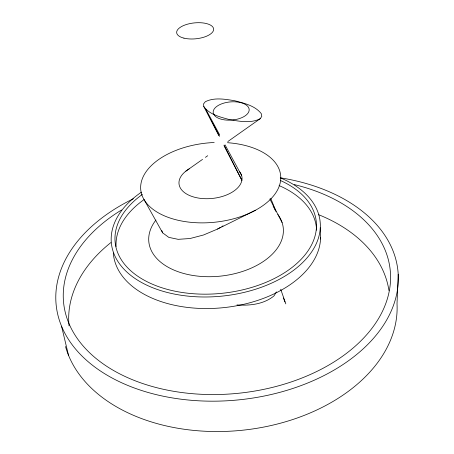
<?xml version="1.0" encoding="UTF-8"?>
<svg xmlns="http://www.w3.org/2000/svg" width="454" height="454" viewBox="0 0 454 454"><rect width="100%" height="100%" fill="white"/><g stroke="black" fill="none" stroke-linecap="round" stroke-linejoin="round"><path stroke-width="0.68" d="M398.203 274.216L397.017 303.8A167.679 114.209 -5.6 0 1 248.429 429.535A167.679 114.209 -5.6 0 1 65.507 346.481M276.378 291.877L274.057 295.843C263.825 304.333 249.774 305.803 236.954 304.929M227.857 141.523L260.204 118.698L261.782 116.4L261.3 113.676C254.989 105.606 244.144 103.245 234.718 100.743C225.11 99.216 214.396 97.173 205.304 101.719L203.579 103.887L203.772 106.486L218.856 135.684M185.873 171.135L202.541 159.382M205.412 157.356L207.711 155.733M144.474 200.316L162.623 232.823L168.774 237.368L178.144 239.332L190.039 238.52L203.517 234.996L217.511 229.066L220.559 227.284M221.779 226.569L222.999 225.859M217.511 229.066L255.432 210.253M260.204 118.698C250.818 123.63 239.576 121.297 229.616 119.652C220.451 117.036 209.566 114.771 203.772 106.486M219.6 134.759L205.895 109.357L219.594 136.342M225.082 144.905L241.653 175.602M269.852 199.005L282.093 222.545M224.043 145.728L241.891 180.278L224.049 145.127M273.087 205.923L275.595 210.906M270.743 198.336L276.009 211.456M283.421 298L284.942 301.95M161.709 230.377L162.623 232.823M280.691 289.226L285.81 303.885M61.528 326.165L68.497 355.227M320.286 227.766L320.53 239.037M280.283 177.792A171.737 112.496 -5.6 0 1 373.841 337.918A171.737 112.496 -5.6 0 1 108.251 375.85A171.737 112.496 -5.6 0 1 133.351 198.778M294.271 184.585A164.115 107.394 -5.6 0 1 364.431 337.209A164.115 107.394 -5.6 0 1 118.744 373.347A164.115 107.394 -5.6 0 1 121.496 210.003M69.048 325.881A160.954 108.756 -5.6 0 1 110.901 242.572M318.322 214.572A160.954 108.756 -5.6 0 1 388.942 290.577M320.575 237.618A104.028 64.44 -5.9 0 1 218.669 308.09A104.028 64.44 -5.9 0 1 113.296 252.98M239.309 171.306A31.661 17.888 -5.9 0 1 226.393 195.044A31.661 17.888 -5.9 0 1 185.101 193.046A31.661 17.888 -5.9 0 1 189.193 168.888M277.882 214.487A67.572 41.433 -5.9 0 1 214.027 276.611A67.572 41.433 -5.9 0 1 155.926 220.054M280.572 177.94A104.936 63.946 -5.9 0 1 295.372 268.938A104.936 63.946 -5.9 0 1 145.025 284.312A104.936 63.946 -5.9 0 1 141.376 192.178M227.465 142.698A70.325 39.793 -5.9 0 1 264.211 204.686A70.325 39.793 -5.9 0 1 146.404 203.006A70.325 39.793 -5.9 0 1 214.197 142.511M116.088 246.59A100.623 61.84 -5.9 0 1 144.361 199.374M279.074 185.567A100.623 61.84 -5.9 0 1 316.591 230.201M280.476 180.527A101.094 61.585 -5.9 0 1 291.644 267.752A101.094 61.585 -5.9 0 1 148.038 282.195A101.094 61.585 -5.9 0 1 142.374 194.414M233.901 119.828L229.128 120.179A18.052 9.103 -4.9 0 1 214.572 115.56L213.335 113.33A18.052 9.103 -4.9 0 1 228.657 102.099A18.052 9.103 -4.9 0 1 248.991 108.523A18.052 9.103 -4.9 0 1 233.901 119.828M183.944 38.142A18.574 7.979 -5.8 0 0 213.499 30.35A18.574 7.979 -5.8 0 0 188.007 24.045A18.574 7.979 -5.8 0 0 183.944 38.142"/></g></svg>
